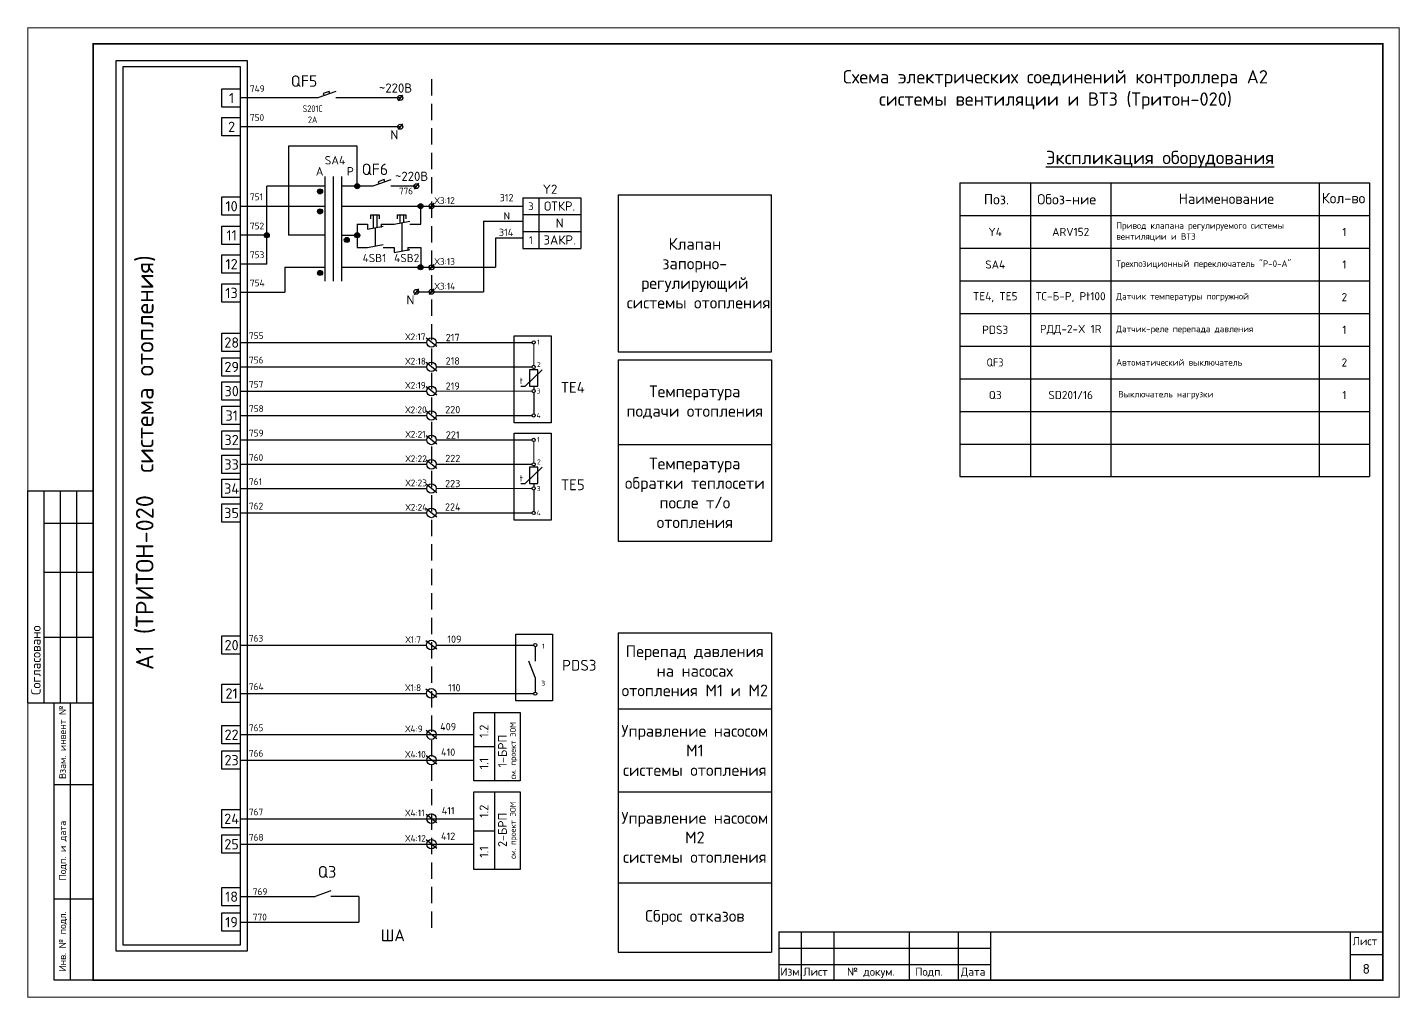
# Model space of a CAD drawing. Header units: millimetres. Extents: x 1606 to 7674, y 609 to 4159.
# Drawn here: x 4542.9 to 4963.2, y 2937.3 to 3234.6 of the extents above; entities that cross this region are included whole.
import ezdxf

# ---------------------------------------------------------------- set-up
doc = ezdxf.new("R2010")
doc.units = ezdxf.units.MM
doc.linetypes.add('DASHED', pattern=[0.75, 0.5, -0.25])
doc.linetypes.add('K5LT_BASIC', pattern=[0])
doc.layers.add('24VDC', color=7, linetype='Continuous')
doc.layers.add('Штамп', color=7, linetype='Continuous')
doc.layers.add('Рамка', color=7, linetype='Continuous', lineweight=50)
doc.styles.add('ROMANT', font='romant__.ttf')

msp = doc.modelspace()

# ---------------------------------------------------------------- hatches: boundary and pattern name
at = {"layer": '24VDC', "linetype": 'Continuous'}
h = msp.add_hatch(color=7, dxfattribs=at)
h.paths.add_polyline_path([(4643.19375, 3185.96042), (4644.74202, 3185.96042, 1)])
h.paths.add_polyline_path([(4644.74202, 3185.96042), (4643.19375, 3185.96042, 1)])
h = msp.add_hatch(color=7, dxfattribs=at)
h.paths.add_polyline_path([(4643.19375, 3185.96042), (4644.74202, 3185.96042, 1)])
h.paths.add_polyline_path([(4644.74202, 3185.96042), (4643.19375, 3185.96042, 1)])
h = msp.add_hatch(color=7, dxfattribs=at)
h.paths.add_polyline_path([(4631.79074, 3184.34753), (4633.339, 3184.34753, -1)])
h.paths.add_polyline_path([(4633.339, 3184.34753), (4631.79074, 3184.34753, -1)])
h = msp.add_hatch(color=7, dxfattribs=at)
h.paths.add_polyline_path([(4631.79074, 3178.23045), (4633.339, 3178.23045, -1)])
h.paths.add_polyline_path([(4633.339, 3178.23045), (4631.79074, 3178.23045, -1)])
h = msp.add_hatch(color=7, dxfattribs=at)
h.paths.add_polyline_path([(4662.61813, 3179.8461), (4664.16639, 3179.8461, 1)])
h.paths.add_polyline_path([(4664.16639, 3179.8461), (4662.61813, 3179.8461, 1)])
h = msp.add_hatch(color=7, dxfattribs=at)
h.paths.add_polyline_path([(4615.47878, 3170.92424), (4617.02705, 3170.92424, 1)])
h.paths.add_polyline_path([(4617.02705, 3170.92424), (4615.47878, 3170.92424, 1)])
h = msp.add_hatch(color=7, dxfattribs=at)
h.paths.add_polyline_path([(4639.99588, 3169.48468), (4641.54415, 3169.48468, -1)])
h.paths.add_polyline_path([(4641.54415, 3169.48468), (4639.99588, 3169.48468, -1)])
h = msp.add_hatch(color=7, dxfattribs=at)
h.paths.add_polyline_path([(4643.2005, 3170.92367), (4644.74876, 3170.92367, 1)])
h.paths.add_polyline_path([(4644.74876, 3170.92367), (4643.2005, 3170.92367, 1)])
h = msp.add_hatch(color=7, dxfattribs=at)
h.paths.add_polyline_path([(4662.61778, 3161.0964), (4664.16605, 3161.0964, 1)])
h.paths.add_polyline_path([(4664.16605, 3161.0964), (4662.61778, 3161.0964, 1)])
h = msp.add_hatch(color=7, dxfattribs=at)
h.paths.add_polyline_path([(4631.79074, 3159.3556), (4633.339, 3159.3556, -1)])
h.paths.add_polyline_path([(4633.339, 3159.3556), (4631.79074, 3159.3556, -1)])

# ---------------------------------------------------------------- linework, layer by layer
at = {"color": 1}
for p, q in [((4608.1544, 3138.06988), (4665.24308, 3138.06988)), ((4668.36335, 3136.77834), (4665.04922, 3139.36141)), ((4668.16949, 3138.06988), (4697.51743, 3138.06988)), ((4668.36335, 3129.29277), (4665.04922, 3131.87584)), ((4608.1544, 3130.58431), (4665.24308, 3130.58431)), ((4668.16949, 3130.58431), (4697.51743, 3130.58431)), ((4608.1544, 3123.18004), (4665.24308, 3123.18004)), ((4668.36335, 3121.8885), (4665.04922, 3124.47158)), ((4608.1544, 3115.69447), (4665.24308, 3115.69447)), ((4668.36335, 3114.40293), (4665.04922, 3116.98601)), ((4668.16949, 3115.69447), (4697.51743, 3115.69447)), ((4608.1544, 3108.2089), (4665.24308, 3108.2089)), ((4668.36335, 3106.91736), (4665.04922, 3109.50044)), ((4668.16949, 3108.2089), (4697.51743, 3108.2089)), ((4668.36335, 3099.43179), (4665.04922, 3102.01487)), ((4608.1544, 3100.72333), (4665.24308, 3100.72333)), ((4668.16949, 3100.72333), (4697.51743, 3100.72333)), ((4668.36335, 3092.02753), (4665.04922, 3094.6106)), ((4608.1544, 3093.31906), (4665.24308, 3093.31906)), ((4608.1544, 3085.83349), (4665.24308, 3085.83349)), ((4668.36335, 3084.54196), (4665.04922, 3087.12503)), ((4668.16949, 3085.83349), (4697.51743, 3085.83349)), ((4608.11808, 3045.33679), (4665.20677, 3045.33679)), ((4668.32703, 3044.04525), (4665.01291, 3046.62833)), ((4668.13318, 3045.33679), (4698.01743, 3045.33679)), ((4608.11808, 3030.52338), (4665.20677, 3030.52338)), ((4668.32703, 3029.23185), (4665.01291, 3031.81492)), ((4668.16949, 3030.44573), (4698.05374, 3030.44573)), ((4686.15218, 3003.71144), (4686.15218, 3024.69303)), ((4608.11808, 3017.89164), (4679.69056, 3017.89164)), ((4668.36335, 3016.6001), (4665.04922, 3019.18318)), ((4679.69056, 3014.20223), (4686.15218, 3014.20223)), ((4608.11808, 3010.08625), (4679.69056, 3010.08625)), ((4668.36335, 3008.79471), (4665.04922, 3011.37779)), ((4686.15218, 2976.57226), (4686.15218, 3000.30673)), ((4668.36335, 2990.83736), (4665.04922, 2993.42044)), ((4608.11808, 2992.1289), (4679.69056, 2992.1289)), ((4679.69056, 2988.43949), (4686.15218, 2988.43949)), ((4608.11808, 2984.32351), (4679.69056, 2984.32351)), ((4668.36335, 2983.03197), (4665.04922, 2985.61505)), ((4608.11808, 2968.2514), (4631.12268, 2968.2514)), ((4635.92714, 2970.00503), (4631.12268, 2968.2514)), ((4644.4994, 2968.2514), (4635.92714, 2968.2514)), ((4644.4994, 2968.2514), (4644.4994, 2960.43962)), ((4608.11808, 2960.43962), (4644.4994, 2960.43962))]:
    msp.add_line(p, q, dxfattribs=at)
at = {"color": 1, "lineweight": 0}
for p, q in [((4698.01743, 3131.08431), (4698.01743, 3137.56988)), ((4668.16949, 3123.18004), (4697.51743, 3123.18004)), ((4698.01743, 3101.22333), (4698.01743, 3107.7089)), ((4668.16949, 3093.31906), (4697.51743, 3093.31906))]:
    msp.add_line(p, q, dxfattribs=at)
at = {"color": 7, "linetype": 'K5LT_BASIC', "lineweight": 25}
for p, q in [((4773.09611, 2957.45855), (4958.09611, 2957.45855)), ((4948.09611, 2957.45855), (4948.09611, 2942.45855)), ((4773.09611, 2952.45855), (4838.09611, 2952.45855)), ((4773.09611, 2947.45855), (4780.09611, 2947.45855)), ((4780.09611, 2947.45855), (4790.09611, 2947.45855)), ((4790.09611, 2947.45855), (4813.09611, 2947.45855)), ((4813.09611, 2947.45855), (4828.09611, 2947.45855)), ((4828.09611, 2947.45855), (4838.09611, 2947.45855)), ((4948.09611, 2950.45855), (4958.09611, 2950.45855))]:
    msp.add_line(p, q, dxfattribs=at)
at = {"color": 1}
for points in [[(4570.10798, 2951.57945), (4570.10798, 3224.44568), (4610.29676, 3224.44568), (4610.29676, 2951.57945)], [(4572.22358, 2953.36978), (4572.22358, 3222.5919), (4608.11808, 3222.5919), (4608.11808, 2953.36978)], [(4602.50547, 3210.19401), (4602.50547, 3215.80663), (4608.11808, 3215.80663), (4608.11808, 3210.19401)], [(4602.50547, 3201.36584), (4602.50547, 3206.97846), (4608.11808, 3206.97846), (4608.11808, 3201.36584)], [(4602.50547, 3177.04045), (4602.50547, 3182.65307), (4608.11808, 3182.65307), (4608.11808, 3177.04045)], [(4602.50547, 3168.11793), (4602.50547, 3173.73055), (4608.11808, 3173.73055), (4608.11808, 3168.11793)], [(4602.50547, 3159.28976), (4602.50547, 3164.90237), (4608.11808, 3164.90237), (4608.11808, 3159.28976)], [(4602.50547, 3150.46165), (4602.50547, 3156.07427), (4608.11808, 3156.07427), (4608.11808, 3150.46165)], [(4602.54178, 3135.26357), (4602.54178, 3140.87618), (4608.1544, 3140.87618), (4608.1544, 3135.26357)], [(4602.54178, 3127.778), (4602.54178, 3133.39062), (4608.1544, 3133.39062), (4608.1544, 3127.778)], [(4602.54178, 3120.37373), (4602.54178, 3125.98635), (4608.1544, 3125.98635), (4608.1544, 3120.37373)], [(4602.54178, 3112.88816), (4602.54178, 3118.50078), (4608.1544, 3118.50078), (4608.1544, 3112.88816)], [(4602.50547, 3105.40259), (4602.50547, 3111.01521), (4608.11808, 3111.01521), (4608.11808, 3105.40259)], [(4602.50547, 3097.91702), (4602.50547, 3103.52964), (4608.11808, 3103.52964), (4608.11808, 3097.91702)], [(4602.50547, 3090.51275), (4602.50547, 3096.12537), (4608.11808, 3096.12537), (4608.11808, 3090.51275)], [(4602.50547, 3083.02719), (4602.50547, 3088.6398), (4608.11808, 3088.6398), (4608.11808, 3083.02719)], [(4602.50547, 3042.53048), (4602.50547, 3048.1431), (4608.11808, 3048.1431), (4608.11808, 3042.53048)], [(4602.50547, 3027.71707), (4602.50547, 3033.32969), (4608.11808, 3033.32969), (4608.11808, 3027.71707)], [(4679.69056, 3003.71144), (4679.69056, 3024.69303), (4693.92267, 3024.69303), (4693.92267, 3003.71144)], [(4602.50547, 3015.08533), (4602.50547, 3020.69795), (4608.11808, 3020.69795), (4608.11808, 3015.08533)], [(4602.50547, 3007.27994), (4602.50547, 3012.89256), (4608.11808, 3012.89256), (4608.11808, 3007.27994)], [(4679.69056, 2976.57226), (4679.69056, 3000.30673), (4693.92267, 3000.30673), (4693.92267, 2976.57226)], [(4602.50547, 2989.32259), (4602.50547, 2994.93521), (4608.11808, 2994.93521), (4608.11808, 2989.32259)], [(4602.50547, 2981.5172), (4602.50547, 2987.12982), (4608.11808, 2987.12982), (4608.11808, 2981.5172)], [(4602.50547, 2965.44509), (4602.50547, 2971.05771), (4608.11808, 2971.05771), (4608.11808, 2965.44509)], [(4602.50547, 2957.63331), (4602.50547, 2963.24593), (4608.11808, 2963.24593), (4608.11808, 2957.63331)]]:
    msp.add_lwpolyline(points, close=True, dxfattribs=at)
for centre in [(4666.70628, 3138.06988), (4666.70628, 3130.58431), (4666.70628, 3123.18004), (4666.70628, 3115.69447), (4666.70628, 3108.2089), (4666.70628, 3100.72333), (4666.70628, 3093.31906), (4666.70628, 3085.83349), (4666.66997, 3045.33679), (4666.66997, 3030.52338), (4666.70628, 3017.89164), (4666.70628, 3010.08625), (4666.70628, 2992.1289), (4666.70628, 2984.32351)]:
    msp.add_circle(centre, 1.4632, dxfattribs=at)
at = {"layer": '24VDC', "color": 7, "linetype": 'DASHED', "ltscale": 10}
msp.add_line((4666.70628, 3218.72071), (4666.70628, 2956.33173), dxfattribs=at)
at = {"layer": '24VDC', "linetype": 'Continuous'}
for p, q in [((4631.91155, 3213.00032), (4608.11808, 3213.00032)), ((4657.15161, 3213.00032), (4637.41218, 3213.00032)), ((4657.15161, 3204.17215), (4608.11808, 3204.17215)), ((4643.96789, 3198.25737), (4622.90617, 3198.25737)), ((4622.90617, 3198.25737), (4622.90617, 3170.92424)), ((4643.96789, 3185.96042), (4643.96789, 3198.25737)), ((4616.25288, 3162.09607), (4616.2799, 3185.96992)), ((4633.99542, 3185.96384), (4616.27436, 3185.96993)), ((4648.75535, 3185.95877), (4639.18042, 3185.96206)), ((4662.079, 3185.95877), (4654.25599, 3185.95877)), ((4828.53855, 3186.94766), (4954.07706, 3186.94766)), ((4828.53855, 3186.94766), (4828.53855, 3096.94766)), ((4850.23243, 3186.94766), (4850.23243, 3096.94766)), ((4938.5935, 3186.94766), (4938.5935, 3096.94766)), ((4954.07706, 3186.94766), (4954.07706, 3096.94766)), ((4682.60728, 3175.203), (4694.65816, 3175.20331)), ((4828.53855, 3176.94766), (4954.07706, 3176.94766)), ((4828.53855, 3176.94766), (4954.07706, 3176.94766)), ((4828.53855, 3176.94766), (4954.07706, 3176.94766)), ((4616.26287, 3170.92424), (4608.11808, 3170.92424)), ((4633.99542, 3170.92424), (4622.90617, 3170.92424)), ((4694.65816, 3170.07643), (4686.35728, 3170.07643)), ((4828.53855, 3166.94766), (4954.07706, 3166.94766)), ((4616.25288, 3162.09607), (4608.11808, 3162.09607)), ((4828.53855, 3156.94766), (4954.07706, 3156.94766)), ((4828.53855, 3146.94766), (4954.07706, 3146.94766)), ((4828.53855, 3136.94766), (4954.07706, 3136.94766)), ((4828.53855, 3126.94766), (4954.07706, 3126.94766)), ((4828.53855, 3116.94766), (4954.07706, 3116.94766)), ((4828.53855, 3106.94766), (4954.07706, 3106.94766)), ((4828.53855, 3096.94766), (4954.07706, 3096.94766))]:
    msp.add_line(p, q, dxfattribs=at)
at = {"layer": '24VDC', "color": 7}
for p, q in [((4637.41218, 3214.94193), (4631.91155, 3213.00032)), ((4635.33405, 3214.99989), (4633.54433, 3214.36816)), ((4633.54433, 3214.36816), (4633.79276, 3213.66435)), ((4635.58248, 3214.29609), (4635.33405, 3214.99989)), ((4654.25599, 3187.90038), (4648.75535, 3185.95877)), ((4652.17786, 3187.95834), (4650.38813, 3187.32661)), ((4650.38813, 3187.32661), (4650.63656, 3186.6228)), ((4652.42629, 3187.25454), (4652.17786, 3187.95834))]:
    msp.add_line(p, q, dxfattribs=at)
at = {"layer": '24VDC', "color": 7, "linetype": 'Continuous'}
for p, q in [((4657.82522, 3213.88975), (4656.478, 3212.12245)), ((4657.82636, 3205.06158), (4656.47914, 3203.29428)), ((4633.99542, 3188.9301), (4633.99542, 3156.85816)), ((4636.58792, 3188.9301), (4636.58792, 3156.85816)), ((4639.18042, 3188.9301), (4639.18042, 3156.85816)), ((4662.75261, 3186.8482), (4661.40539, 3185.0809)), ((4694.65816, 3182.43906), (4694.65816, 3166.88406)), ((4694.65816, 3182.43906), (4712.41142, 3182.43906)), ((4699.57889, 3182.43906), (4699.57889, 3166.88406)), ((4712.41142, 3182.43906), (4712.41142, 3166.88406)), ((4723.88874, 3183.29553), (4723.88874, 3135.24588)), ((4723.88874, 3183.29553), (4770.85777, 3183.29553)), ((4770.85777, 3135.24588), (4770.85777, 3183.29553)), ((4608.11808, 3179.84676), (4633.99538, 3179.84676)), ((4639.18042, 3179.84676), (4694.65816, 3179.84525)), ((4663.39837, 3174.29824), (4663.39852, 3179.8461)), ((4667.38316, 3180.73592), (4666.03594, 3178.96862)), ((4643.98114, 3174.29824), (4643.98114, 3167.16357)), ((4643.98114, 3174.29824), (4647.0685, 3174.29824)), ((4647.0685, 3174.29824), (4647.0685, 3172.73753)), ((4647.0685, 3172.73753), (4651.94499, 3173.69162)), ((4648.1367, 3175.99672), (4648.1367, 3177.19145)), ((4648.1367, 3177.19145), (4650.65754, 3177.19145)), ((4648.81241, 3177.19145), (4648.81241, 3173.07873)), ((4649.98183, 3177.19145), (4649.98183, 3173.30752)), ((4650.65754, 3177.19145), (4650.65754, 3175.99672)), ((4651.33174, 3174.29824), (4651.33174, 3173.26873)), ((4651.33174, 3174.29824), (4655.23343, 3174.29824)), ((4655.23343, 3174.29824), (4660.10993, 3175.25233)), ((4656.30163, 3175.99672), (4656.30163, 3177.19145)), ((4656.30163, 3177.19145), (4658.82247, 3177.19145)), ((4656.97734, 3177.19145), (4656.97734, 3174.63943)), ((4657.67168, 3174.77528), (4657.67168, 3166.07991)), ((4658.14676, 3177.19145), (4658.14676, 3174.86823)), ((4658.82247, 3177.19145), (4658.82247, 3175.99672)), ((4660.10993, 3174.29824), (4663.39837, 3174.29824)), ((4694.65816, 3177.25406), (4712.41142, 3177.25406)), ((4639.18042, 3170.92424), (4643.98089, 3170.92367)), ((4649.50675, 3173.21457), (4649.50675, 3167.64062)), ((4694.65816, 3172.06906), (4712.41142, 3172.06906)), ((4643.98114, 3167.16357), (4647.0685, 3167.16357)), ((4647.0685, 3167.16357), (4651.94499, 3168.11767)), ((4651.94499, 3167.16357), (4655.23343, 3167.16357)), ((4655.23343, 3167.16357), (4655.23343, 3165.60287)), ((4655.23343, 3165.60287), (4660.10993, 3166.55696)), ((4659.49668, 3167.16357), (4659.49668, 3166.13407)), ((4659.49668, 3167.16357), (4663.39818, 3167.16357)), ((4663.39818, 3167.16357), (4663.39818, 3161.0964)), ((4694.65816, 3166.88406), (4712.41142, 3166.88406)), ((4621.82149, 3161.09676), (4621.82149, 3153.44759)), ((4621.82149, 3161.09676), (4633.99542, 3161.09676)), ((4621.82149, 3161.09676), (4621.82149, 3153.44759)), ((4639.18042, 3161.09676), (4686.35728, 3161.09606)), ((4667.3843, 3161.98592), (4666.03708, 3160.21862)), ((4608.11808, 3153.44759), (4621.82149, 3153.44759)), ((4662.75374, 3154.48014), (4661.40653, 3152.71285)), ((4662.08013, 3153.5965), (4682.60728, 3153.5965)), ((4667.38268, 3154.48592), (4666.03547, 3152.71862)), ((4723.88874, 3135.24588), (4770.85777, 3135.24588)), ((4723.88874, 3132.75847), (4770.85777, 3132.75847)), ((4723.88874, 3132.75847), (4723.88874, 3077.14746)), ((4770.85777, 3132.75847), (4770.85777, 3077.14746)), ((4723.88874, 3106.82559), (4770.85777, 3106.82559)), ((4723.88874, 3077.14746), (4770.85777, 3077.14746)), ((4723.88874, 3049.12891), (4770.85777, 3049.12891)), ((4723.88874, 3049.12891), (4723.88874, 2951.25903)), ((4770.85777, 3049.12891), (4770.85777, 2951.25903)), ((4723.88874, 3025.7469), (4770.85777, 3025.7469)), ((4723.88874, 3000.31898), (4770.85777, 3000.31898)), ((4723.88874, 2972.43193), (4770.85777, 2972.43193)), ((4723.88874, 2951.25903), (4770.85777, 2951.25903))]:
    msp.add_line(p, q, dxfattribs=at)
at = {"layer": '24VDC'}
for p, q in [((4682.60728, 3175.203), (4682.60728, 3153.58146)), ((4686.35728, 3170.07623), (4686.35728, 3161.09606)), ((4543.09611, 3027.60855), (4543.09611, 3092.60855)), ((4543.09611, 3092.60855), (4563.09611, 3092.60855)), ((4548.09611, 3027.60855), (4548.09611, 3092.60855)), ((4553.09611, 3027.60855), (4553.09611, 3092.60855)), ((4558.09611, 3027.60855), (4558.09611, 3092.60855)), ((4563.09611, 3082.60855), (4548.09611, 3082.60855)), ((4563.09611, 3067.60855), (4548.09611, 3067.60855)), ((4563.09611, 3047.60855), (4548.09611, 3047.60855)), ((4543.09611, 3027.60855), (4563.09611, 3027.60855)), ((4551.09611, 3027.60855), (4563.09611, 3027.60855)), ((4551.09611, 2942.60855), (4551.09611, 3027.60855)), ((4556.09611, 2942.60855), (4556.09611, 3027.60855)), ((4551.09611, 3002.60855), (4563.09611, 3002.60855)), ((4563.09169, 2942.60855), (4563.09169, 2997.60855)), ((4551.09611, 2967.60855), (4563.09611, 2967.60855)), ((4563.09611, 2942.60855), (4551.09611, 2942.60855))]:
    msp.add_line(p, q, dxfattribs=at)
at = {"layer": '24VDC', "color": 1, "linetype": 'Continuous'}
for p, q in [((4700.61743, 3129.72023), (4695.41743, 3124.72023)), ((4698.01743, 3130.08431), (4698.01743, 3129.72023)), ((4694.11743, 3124.72023), (4695.41743, 3124.72023)), ((4698.01743, 3124.72023), (4698.01743, 3123.68004)), ((4698.01743, 3122.68004), (4698.01743, 3116.19447)), ((4700.61743, 3099.85925), (4695.41743, 3094.85925)), ((4698.01743, 3100.22333), (4698.01743, 3099.85925)), ((4694.11743, 3094.85925), (4695.41743, 3094.85925)), ((4698.01743, 3094.85925), (4698.01743, 3093.81906)), ((4698.01743, 3092.81906), (4698.01743, 3086.33349)), ((4698.51743, 3044.83679), (4698.51743, 3040.40132)), ((4698.51743, 3035.40132), (4696.49248, 3040.40132)), ((4698.51743, 3035.40132), (4698.51743, 3030.94695))]:
    msp.add_line(p, q, dxfattribs=at)
at = {"layer": '24VDC', "linetype": 'Continuous'}
for points, const_width in [([(4543.09611, 2937.45855), (4963.09611, 2937.45855), (4963.09611, 3234.45855), (4543.09611, 3234.45855), (4543.09611, 2937.45855)], 0.3), ([(4563.09611, 2942.60855), (4563.09611, 3229.60855), (4958.09611, 3229.60855), (4958.09611, 2942.60855), (4563.09611, 2942.60855)], 0.5)]:
    msp.add_lwpolyline(points, dxfattribs=dict(at, const_width=const_width))
msp.add_lwpolyline([(4874.77549, 3186.94766), (4874.77549, 3096.94766)], dxfattribs=at)
at = {"layer": '24VDC', "color": 1, "linetype": 'Continuous'}
for points in [[(4692.07945, 3137.56988), (4692.07945, 3140.12381), (4703.3272, 3140.12381), (4703.3272, 3113.44852), (4692.07945, 3113.44852), (4692.07945, 3122.68004)], [(4692.07945, 3122.68004), (4692.07945, 3137.56988)], [(4692.07945, 3107.7089), (4692.07945, 3110.26284), (4703.3272, 3110.26284), (4703.3272, 3083.58754), (4692.07945, 3083.58754), (4692.07945, 3092.81906)], [(4692.07945, 3092.81906), (4692.07945, 3107.7089)]]:
    msp.add_lwpolyline(points, dxfattribs=at)
for points in [[(4696.71743, 3124.72023), (4699.31743, 3124.72023), (4699.31743, 3129.72023), (4696.71743, 3129.72023)], [(4696.71743, 3094.85925), (4699.31743, 3094.85925), (4699.31743, 3099.85925), (4696.71743, 3099.85925)], [(4692.57945, 3048.63746), (4703.8272, 3048.63746), (4703.8272, 3028.201), (4692.57945, 3028.201)]]:
    msp.add_lwpolyline(points, close=True, dxfattribs=at)
at = {"layer": '24VDC', "color": 7, "linetype": 'Continuous'}
for centre, radius in [((4657.14721, 3213.00032), 0.75718), ((4657.14834, 3204.17215), 0.75718), ((4643.96789, 3185.96042), 0.77413), ((4643.96789, 3185.96042), 0.77413), ((4643.96789, 3185.96042), 0.5185), ((4643.96789, 3185.96042), 0.5185), ((4662.0746, 3185.95877), 0.75718), ((4632.56487, 3184.34753), 0.77413), ((4632.56487, 3178.23045), 0.77413), ((4663.39226, 3179.8461), 0.77413), ((4663.39226, 3179.8461), 0.5185), ((4666.70515, 3179.8465), 0.75718), ((4616.25291, 3170.92424), 0.77413), ((4616.25291, 3170.92424), 0.5185), ((4640.77001, 3169.48468), 0.77413), ((4643.97463, 3170.92367), 0.77413), ((4643.97463, 3170.92367), 0.5185), ((4663.39192, 3161.0964), 0.77413), ((4663.39192, 3161.0964), 0.5185), ((4666.70628, 3161.0965), 0.75718), ((4632.56487, 3159.3556), 0.77413), ((4662.07573, 3153.59072), 0.75718), ((4666.70467, 3153.5965), 0.75718)]:
    msp.add_circle(centre, radius, dxfattribs=at)
at = {"layer": '24VDC', "color": 1, "linetype": 'Continuous'}
for centre in [(4698.01743, 3138.06988), (4698.01743, 3130.58431), (4698.01743, 3123.18004), (4698.01743, 3115.69447), (4698.01743, 3108.2089), (4698.01743, 3100.72333), (4698.01743, 3093.31906), (4698.01743, 3085.83349), (4698.51743, 3045.33679), (4698.51743, 3030.44695)]:
    msp.add_circle(centre, 0.5, dxfattribs=at)
at = {"layer": 'Штамп', "color": 7, "linetype": 'K5LT_BASIC'}
for p, q in [((4773.09611, 2957.45855), (4773.09611, 2942.45855)), ((4780.09611, 2942.45855), (4780.09611, 2957.45855)), ((4790.09611, 2942.45855), (4790.09611, 2957.45855)), ((4813.09611, 2942.45855), (4813.09611, 2957.45855)), ((4828.09611, 2942.45855), (4828.09611, 2957.45855)), ((4838.09611, 2942.45855), (4838.09611, 2957.45855))]:
    msp.add_line(p, q, dxfattribs=at)

# ---------------------------------------------------------------- texts
at = {"color": 1, "lineweight": 0, "char_height": 3.6, "width": 46.9690357, "attachment_point": 5}
for s, insert in [('\\pxqc;{\\fISOCPEUR|b0|i0|c204|p34;\\C7;Клапан \\Pзапорно-\\Pрегулирующий\\P системы отопления}', (4747.37326, 3159.27071)), ('{\\fISOCPEUR|b0|i0|c204|p34;Температура\\Pподачи отопления}', (4747.37326, 3119.79203)), ('{\\fISOCPEUR|b0|i0|c204|p34;Температура\\Pобратки теплосети после т/о отопления}', (4747.37326, 3091.98652)), ('{\\fISOCPEUR|b0|i0|c204|p34;Перепад давления на насосах отопления М1 и М2}', (4747.37326, 3037.43791)), ('{\\fISOCPEUR|b0|i0|c204|p34;Управление насосом М1 \\Pсистемы отопления}', (4747.37326, 3013.03294)), ('{\\fISOCPEUR|b0|i0|c204|p34;Управление насосом М2 \\Pсистемы отопления}', (4747.37326, 2986.37546)), ('{\\fISOCPEUR|b0|i0|c204|p34;Сброс отказов}', (4747.37326, 2961.84548)), ('{\\fISOCPEUR|b0|i0|c204|p34;ША}', (4654.86739, 2956.38265))]:
    msp.add_mtext(s, dxfattribs=dict(at, insert=insert))
at = {"color": 1, "width": 144.2515605, "attachment_point": 1, "rotation": 90}
for s, insert, char_height in [('{\\fISOCPEUR|b0|i0|c204|p34;А1 (ТРИТОН-020  система отопления)}', (4576.16153, 3037.67), 5.4), ('{\\fISOCPEUR|b0|i0|c0|p34;1.2}', (4681.43731, 3016.95698), 2.7), ('{\\fISOCPEUR|b0|i0|c0|p34;1-\\fISOCPEUR|b0|i0|c204|p34;БРП}', (4687.09167, 3007.84993), 2.7), ('{\\fISOCPEUR|b0|i0|c0|p34;1.1}', (4681.43731, 3007.27846), 2.7), ('{\\fISOCPEUR|b0|i0|c0|p34;1.2}', (4681.43731, 2992.40866), 2.7), ('{\\fISOCPEUR|b0|i0|c0|p34;2-\\fISOCPEUR|b0|i0|c204|p34;БРП}', (4687.09167, 2983.46363), 2.7), ('{\\fISOCPEUR|b0|i0|c0|p34;1.1}', (4681.43731, 2980.19092), 2.7)]:
    msp.add_mtext(s, dxfattribs=dict(at, insert=insert, char_height=char_height))
at = {"color": 1, "insert": (4631.8798, 2977.62592), "char_height": 3.6, "width": 144.2515605, "attachment_point": 1}
msp.add_mtext('{\\fISOCPEUR|b0|i0|c0|p34;Q\\fISOCPEUR|b0|i0|c204|p34;3}', dxfattribs=at)
at = {"color": 7, "linetype": 'K5LT_BASIC', "lineweight": 25}
for s, insert, char_height, width, attachment_point in [('{\\fISOCPEUR|b0|i0|c204|p34;Лист}', (4948.85195, 2955.85997), 2.5, 12.9146, 1), ('{\\fISOCPEUR|b0|i0|c204|p34;Изм.}', (4773.56948, 2946.47869), 2.5, 9.4325, 1), ('{\\fISOCPEUR|b0|i0|c204|p34;Лист}', (4780.56948, 2946.47869), 2.5, 9.4325, 1), ('{\\fISOCPEUR|b0|i0|c204|p34;№ докум.}', (4794.00773, 2946.47869), 2.5, 16.1195665, 1), ('{\\fISOCPEUR|b0|i0|c204|p34;Подп.}', (4814.89125, 2946.47869), 2.5, 9.4325, 1), ('{\\fISOCPEUR|b0|i0|c204|p34;Дата}', (4828.86196, 2946.47869), 2.5, 9.4325, 1), ('{\\fISOCPEUR|b0|i0|c204|p34;8}', (4953.03867, 2946.10859), 3, 12.9146, 5)]:
    msp.add_mtext(s, dxfattribs=dict(at, insert=insert, char_height=char_height, width=width, attachment_point=attachment_point))
at = {"layer": '24VDC', "color": 3}
for s, insert, char_height, attachment_point in [('{\\fISOCPEUR|b0|i0|c204|p34;QF5}', (4627.6664, 3219.91239), 3.5, 2), ('{\\fISOCPEUR|b0|i0|c204|p34;QF6}', (4649.37689, 3192.87083), 3.5, 2), ('{\\fISOCPEUR|b0|i0|c204|p34;776}', (4656.7789, 3185.47993), 2, 1)]:
    msp.add_mtext(s, dxfattribs=dict(at, insert=insert, char_height=char_height, attachment_point=attachment_point))
at = {"layer": '24VDC', "attachment_point": 5}
for s, insert, char_height, width in [('{\\fISOCPEUR|b0|i0|c204|p34;Схема электрических соединений контроллера А2 системы вентиляции и ВТЗ (Тритон-020)}', (4857.84375, 3215.51509), 4.09277344, 143.9001694), ('{\\fISOCPEUR|b0|i0|c204|p34;\\C7;~220В}', (4655.69018, 3216.03255), 2.8294923, 20.74), ('{\\fISOCPEUR|b0|i0|c204|p34;\\C7;N}', (4655.34092, 3201.71542), 2.8294923, 20.74), ('{\\fISOCPEUR|b0|i0|c204|p34;\\L\\C7;Экспликация оборудования }', (4889.89005, 3194.17941), 4.0927734, 143.9001694), ('{\\fISOCPEUR|b0|i0|c204|p34;\\C7;~220В}', (4660.61757, 3188.991), 2.8294923, 20.74), ('{\\fISOCPEUR|b0|i1|c204|p34;\\C7; \\fISOCPEUR|b0|i0|c204|p34;Y2}', (4702.10824, 3185.03156), 2.8294923, 20.74), ('{\\fISOCPEUR|b0|i0|c204|p34;\\C7;312}', (4689.72757, 3182.43906), 2.25, 15.555), ('{\\fISOCPEUR|b0|i0|c204|p34;\\C7;N}', (4689.78316, 3176.8352), 2.25, 15.555), ('{\\fISOCPEUR|b0|i0|c204|p34;\\C7;3}', (4697.15478, 3179.80211), 2.3578994, 10.37), ('{\\fISOCPEUR|b0|i0|c204|p34;\\C7;ОТКР.}', (4705.95763, 3179.84656), 2.8294923, 20.74), ('{\\fISOCPEUR|b0|i0|c204|p34;\\C7;N}', (4705.95763, 3174.66156), 2.8294923, 20.74), ('{\\fISOCPEUR|b0|i0|c204|p34;\\C7;314}', (4689.55296, 3171.79402), 2.25, 15.555), ('{\\fISOCPEUR|b0|i0|c204|p34;\\C7;1}', (4697.15478, 3169.43211), 2.3578994, 10.37), ('{\\fISOCPEUR|b0|i0|c204|p34;\\C7;ЗАКР.}', (4705.95763, 3169.47656), 2.8294923, 20.74), ('{\\fISOCPEUR|b0|i0|c204|p34;\\C7;N}', (4660.2683, 3151.13399), 2.8294923, 20.74), ('{\\fISOCPEUR|b0|i0|c204|p34;\\C7;217}', (4673.20939, 3139.58756), 2.25, 15.555), ('{\\fISOCPEUR|b0|i0|c204|p34;\\C7;218}', (4673.22695, 3132.38628), 2.25, 15.555), ('{\\fISOCPEUR|b0|i0|c204|p34;\\C7;219}', (4673.20939, 3124.69772), 2.25, 15.555), ('{\\fISOCPEUR|b0|i0|c204|p34;\\C7;220}', (4673.22695, 3117.49644), 2.25, 15.555), ('{\\fISOCPEUR|b0|i0|c204|p34;\\C7;221}', (4673.20939, 3109.72658), 2.25, 15.555), ('{\\fISOCPEUR|b0|i0|c204|p34;\\C7;222}', (4673.22695, 3102.5253), 2.25, 15.555), ('{\\fISOCPEUR|b0|i0|c204|p34;\\C7;223}', (4673.20939, 3094.83675), 2.25, 15.555), ('{\\fISOCPEUR|b0|i0|c204|p34;\\C7;224}', (4673.22695, 3087.63547), 2.25, 15.555), ('{\\fISOCPEUR|b0|i0|c204|p34;\\C7;109}', (4673.72695, 3047.13876), 2.25, 15.555), ('{\\fISOCPEUR|b0|i0|c204|p34;\\C7;110}', (4673.72695, 3032.2477), 2.25, 15.555), ('{\\fISOCPEUR|b0|i0|c204|p34;\\C7;409}', (4671.81731, 3020.32073), 2.25, 15.555), ('{\\fISOCPEUR|b0|i0|c204|p34;\\C7;410}', (4671.81731, 3012.51534), 2.25, 15.555), ('{\\fISOCPEUR|b0|i0|c204|p34;\\C7;411}', (4671.81731, 2994.55799), 2.25, 15.555), ('{\\fISOCPEUR|b0|i0|c204|p34;\\C7;412}', (4671.81731, 2986.7526), 2.25, 15.555)]:
    msp.add_mtext(s, dxfattribs=dict(at, insert=insert, char_height=char_height, width=width))
at = {"layer": '24VDC', "color": 7, "linetype": 'Continuous'}
for s, insert, char_height, width, attachment_point in [('{\\fISOCPEUR|b0|i0|c204|p34;749}', (4611.07046, 3216.87495), 2.074, 43.9338765, 1), ('{\\fISOCPEUR|b0|i0|c204|p34;750}', (4611.07046, 3208.04678), 2.074, 43.9338765, 1), ('{\\fISOCPEUR|b0|i0|c204|p34;SA4}', (4633.98353, 3195.20037), 2.5925, 43.9338765, 1), ('{\\fISOCPEUR|b0|i0|c204|p34;А}', (4631.28312, 3191.80194), 2.5925, 43.9338765, 1), ('{\\fISOCPEUR|b0|i0|c204|p34;Р}', (4640.77332, 3191.80194), 2.5925, 43.9338765, 1), ('{\\fISOCPEUR|b0|i0|c204|p34;751}', (4611.07046, 3183.72139), 2.074, 43.9338765, 1), ('{\\fISOCPEUR|b0|i0|c204|p34;752}', (4611.07046, 3174.79887), 2.074, 43.9338765, 1), ('{\\fISOCPEUR|b0|i0|c204|p34;753}', (4611.07046, 3165.97069), 2.074, 43.9338765, 1), ('{\\fISOCPEUR|b0|i0|c204|p34;4\\fISOCPEUR|b0|i0|c0|p34;SB\\fISOCPEUR|b0|i0|c204|p34;1}', (4649.23514, 3165.18816), 2.5, 46.5140046, 2), ('{\\fISOCPEUR|b0|i0|c204|p34;4\\fISOCPEUR|b0|i0|c0|p34;SB\\fISOCPEUR|b0|i0|c204|p34;2}', (4659.12179, 3165.18816), 2.5, 46.5140046, 2), ('{\\fISOCPEUR|b0|i0|c204|p34;754}', (4611.07046, 3157.32222), 2.074, 43.9338765, 1), ('{\\fISOCPEUR|b0|i0|c204|p34;Х3:14}', (4667.64506, 3156.34679), 2.074, 43.9338765, 1), ('{\\fISOCPEUR|b0|i0|c204|p34;755}', (4610.79103, 3141.18355), 2.074, 43.9338765, 1), ('{\\fISOCPEUR|b0|i0|c204|p34;Х2:17}', (4658.70106, 3140.84555), 2.074, 43.9338765, 1), ('{\\fISOCPEUR|b0|i0|c204|p34;756}', (4610.79103, 3133.69798), 2.074, 43.9338765, 1), ('{\\fISOCPEUR|b0|i0|c204|p34;Х2:18}', (4658.70106, 3133.35998), 2.074, 43.9338765, 1), ('{\\fISOCPEUR|b0|i0|c204|p34;757}', (4610.79103, 3126.29371), 2.074, 43.9338765, 1), ('{\\fISOCPEUR|b0|i0|c204|p34;Х2:19}', (4658.70106, 3125.95571), 2.074, 43.9338765, 1), ('{\\fISOCPEUR|b0|i0|c204|p34;758}', (4610.79103, 3118.80815), 2.074, 43.9338765, 1), ('{\\fISOCPEUR|b0|i0|c204|p34;Х2:20}', (4658.70106, 3118.47014), 2.074, 43.9338765, 1), ('{\\fISOCPEUR|b0|i0|c204|p34;759}', (4610.79103, 3111.32258), 2.074, 43.9338765, 1), ('{\\fISOCPEUR|b0|i0|c204|p34;Х2:21}', (4658.73737, 3110.95627), 2.074, 43.9338765, 1), ('{\\fISOCPEUR|b0|i0|c204|p34;760}', (4610.79103, 3103.83701), 2.074, 43.9338765, 1), ('{\\fISOCPEUR|b0|i0|c204|p34;Х2:22}', (4658.73737, 3103.4707), 2.074, 43.9338765, 1), ('{\\fISOCPEUR|b0|i0|c204|p34;761}', (4610.79103, 3096.43274), 2.074, 43.9338765, 1), ('{\\fISOCPEUR|b0|i0|c204|p34;Х2:23}', (4658.73737, 3096.06644), 2.074, 43.9338765, 1), ('{\\fISOCPEUR|b0|i0|c0|p34;7\\fISOCPEUR|b0|i0|c204|p34;62}', (4610.79103, 3088.94717), 2.074, 43.9338765, 1), ('{\\fISOCPEUR|b0|i0|c204|p34;Х2:24}', (4658.73737, 3088.58087), 2.074, 43.9338765, 1), ('{\\fISOCPEUR|b0|i0|c204|p34;763}', (4610.75472, 3048.45047), 2.074, 43.9338765, 1), ('{\\fISOCPEUR|b0|i0|c204|p34;Х1:7}', (4658.73737, 3048.05422), 2.074, 43.9338765, 1), ('{\\fISOCPEUR|b0|i0|c204|p34;764}', (4610.75472, 3033.63706), 2.074, 43.9338765, 1), ('{\\fISOCPEUR|b0|i0|c204|p34;Х1:8}', (4658.66474, 3033.30069), 2.074, 43.9338765, 1), ('{\\fISOCPEUR|b0|i0|c204|p34;765}', (4610.75472, 3021.00532), 2.074, 43.9338765, 1), ('{\\fISOCPEUR|b0|i0|c204|p34;Х4:9}', (4658.66474, 3020.69888), 2.074, 43.9338765, 1), ('{\\fISOCPEUR|b0|i0|c204|p34;766}', (4610.75472, 3013.19993), 2.074, 43.9338765, 1), ('{\\fISOCPEUR|b0|i0|c204|p34;Х4:10}', (4658.66474, 3012.89349), 2.074, 43.9338765, 1), ('{\\fISOCPEUR|b0|i0|c204|p34;767}', (4610.75472, 2995.24258), 2.074, 43.9338765, 1), ('{\\fISOCPEUR|b0|i0|c204|p34;Х4:11}', (4658.66474, 2994.93614), 2.074, 43.9338765, 1), ('{\\fISOCPEUR|b0|i0|c204|p34;768}', (4610.75472, 2987.43719), 2.074, 43.9338765, 1), ('{\\fISOCPEUR|b0|i0|c204|p34;Х4:12}', (4658.66474, 2987.13075), 2.074, 43.9338765, 1), ('{\\fISOCPEUR|b0|i0|c204|p34;769}', (4611.96623, 2970.81129), 2.074, 43.9338765, 1), ('{\\fISOCPEUR|b0|i0|c204|p34;770}', (4611.96623, 2962.9995), 2.074, 43.9338765, 1)]:
    msp.add_mtext(s, dxfattribs=dict(at, insert=insert, char_height=char_height, width=width, attachment_point=attachment_point))
at = {"layer": '24VDC', "color": 7, "char_height": 3.15, "width": 41.8626041, "attachment_point": 2}
for s, insert in [('{\\fISOCPEUR|b0|i0|c204|p34;1}', (4605.47901, 3214.54689)), ('{\\fISOCPEUR|b0|i0|c204|p34;2}', (4605.47901, 3205.71872)), ('{\\fISOCPEUR|b0|i0|c204|p34;10}', (4605.47901, 3181.39332)), ('{\\fISOCPEUR|b0|i0|c204|p34;11}', (4605.47901, 3172.4708)), ('{\\fISOCPEUR|b0|i0|c204|p34;12}', (4605.47901, 3163.64263)), ('{\\fISOCPEUR|b0|i0|c204|p34;13}', (4605.47901, 3154.81452)), ('{\\fISOCPEUR|b0|i0|c204|p34;29}', (4605.51532, 3132.13087)), ('{\\fISOCPEUR|b0|i0|c204|p34;31}', (4605.51532, 3117.24104)), ('{\\fISOCPEUR|b0|i0|c204|p34;33}', (4605.47901, 3102.2699)), ('{\\fISOCPEUR|b0|i0|c204|p34;35}', (4605.47901, 3087.38006)), ('{\\fISOCPEUR|b0|i0|c204|p34;20}', (4605.47901, 3046.88335)), ('{\\fISOCPEUR|b0|i0|c204|p34;21}', (4605.47901, 3032.06995)), ('{\\fISOCPEUR|b0|i0|c204|p34;22}', (4605.47901, 3019.43821)), ('{\\fISOCPEUR|b0|i0|c204|p34;23}', (4605.47901, 3011.63282)), ('{\\fISOCPEUR|b0|i0|c204|p34;24}', (4605.47901, 2993.67547)), ('{\\fISOCPEUR|b0|i0|c204|p34;25}', (4605.47901, 2985.87008)), ('{\\fISOCPEUR|b0|i0|c204|p34;18}', (4605.47901, 2969.79797)), ('{\\fISOCPEUR|b0|i0|c204|p34;19}', (4605.47262, 2961.98618))]:
    msp.add_mtext(s, dxfattribs=dict(at, insert=insert))
at = {"layer": '24VDC', "color": 1, "lineweight": 0, "insert": (4630.30622, 3210.72407), "char_height": 2.04, "width": 55.8168055, "attachment_point": 2}
msp.add_mtext('{\\fISOCPEUR|b0|i0|c204|p34;\\W0.8;S201C\\P2А}', dxfattribs=at)
at = {"layer": '24VDC', "color": 6, "linetype": 'Continuous', "char_height": 2.074, "width": 43.9338765, "attachment_point": 1}
for s, insert in [('{\\fISOCPEUR|b0|i0|c204|p34;Х3:12}', (4667.64554, 3182.59679)), ('{\\fISOCPEUR|b0|i0|c204|p34;Х3:13}', (4667.64667, 3163.90808))]:
    msp.add_mtext(s, dxfattribs=dict(at, insert=insert))
at = {"layer": '24VDC', "lineweight": 0, "char_height": 3.1832405, "attachment_point": 5}
for s, insert, width in [('{\\fISOCPEUR|b0|i0|c204|p34;\\C7;Поз.}', (4839.76843, 3181.94766), 14.0649154), ('{\\fISOCPEUR|b0|i0|c204|p34;\\C7;Обоз-ние}', (4861.27626, 3181.94766), 22.0876656), ('{\\fISOCPEUR|b0|i0|c204|p34;\\C7;Наименование}', (4910.20789, 3182.1155), 77.5264859), ('{\\fISOCPEUR|b0|i0|c204|p34;\\C7;Кол-во}', (4946.07911, 3182.28334), 18)]:
    msp.add_mtext(s, dxfattribs=dict(at, insert=insert, width=width))
at = {"layer": '24VDC', "lineweight": 0, "style": 'ROMANT'}
for s, insert, char_height, width, attachment_point in [('{\\fISOCPEUR|b0|i0|c204|p34;Привод клапана регулируемого системы\\Pвентиляции и ВТЗ}', (4876.45556, 3171.94766), 2, 62.1379374, 4), ('{\\fISOCPEUR|b0|i0|c0|p34;Y\\fISOCPEUR|b0|i0|c204|p34;4}', (4839.38549, 3171.94766), 2.5, 21.6938841, 5), ('{\\fISOCPEUR|b0|i0|c204|p34;ARV152}', (4862.50396, 3171.94766), 2.5, 24.5430561, 5), ('{\\fISOCPEUR|b0|i0|c204|p34;1}', (4946.33528, 3171.94766), 2.5, 15.4835609, 5), ('{\\fISOCPEUR|b0|i0|c204|p34;SA4}', (4839.38549, 3161.94766), 2.5, 21.6938841, 5), ('{\\fISOCPEUR|b0|i0|c204|p34;Трехпозиционный переключатель "Р-0-А"}', (4876.45556, 3161.94766), 2, 62.1379374, 4), ('{\\fISOCPEUR|b0|i0|c204|p34;1}', (4946.33528, 3161.94766), 2.5, 15.4835609, 5), ('{\\fISOCPEUR|b0|i0|c0|p34;TE\\fISOCPEUR|b0|i0|c204|p34;4, \\fISOCPEUR|b0|i0|c0|p34;TE\\fISOCPEUR|b0|i0|c204|p34;5}', (4839.38549, 3151.94766), 2.5, 21.6938841, 5), ('{\\fISOCPEUR|b0|i0|c204|p34;ТС-Б-Р, Pt100}', (4862.50396, 3151.94766), 2.5, 24.5430561, 5), ('{\\fISOCPEUR|b0|i0|c204|p34;Датчик температуры погружной}', (4876.45556, 3151.94766), 2, 62.1379374, 4), ('{\\fISOCPEUR|b0|i0|c204|p34;2}', (4946.33528, 3151.94766), 2.5, 15.4835609, 5), ('{\\fISOCPEUR|b0|i0|c0|p34;PDS\\fISOCPEUR|b0|i0|c204|p34;3}', (4839.38549, 3141.94766), 2.5, 21.6938841, 5), ('{\\fISOCPEUR|b0|i0|c204|p34;РДД\\fISOCPEUR|b0|i0|c0|p34;-2-X 1R}', (4862.50396, 3141.94766), 2.5, 24.5430561, 5), ('{\\fISOCPEUR|b0|i0|c204|p34;Датчик-реле перепада давления}', (4876.45556, 3141.94766), 2, 62.1379374, 4), ('{\\fISOCPEUR|b0|i0|c0|p34;1}', (4946.33528, 3141.94766), 2.5, 15.4835609, 5), ('{\\fISOCPEUR|b0|i0|c204|p34;Автоматический выключатель}', (4876.45556, 3131.94766), 2, 62.1379374, 4), ('{\\fISOCPEUR|b0|i0|c204|p34;2}', (4946.33528, 3131.94766), 2.5, 15.4835609, 5), ('{\\fISOCPEUR|b0|i0|c0|p34;Q\\fISOCPEUR|b0|i0|c204|p34;3}', (4839.38549, 3121.94766), 2.5, 21.6938841, 5), ('{\\fISOCPEUR|b0|i0|c0|p34;SD201/16}', (4862.50396, 3121.94766), 2.5, 24.5430561, 5), ('{\\fISOCPEUR|b0|i0|c204|p34;1}', (4946.33528, 3121.94766), 2.5, 15.4835609, 5)]:
    msp.add_mtext(s, dxfattribs=dict(at, insert=insert, char_height=char_height, width=width, attachment_point=attachment_point))
at = {"layer": '24VDC', "color": 7, "width": 41.8626041, "attachment_point": 2}
for s, insert, char_height, rotation in [('{\\fISOCPEUR|b0|i0|c204|p34;28}', (4605.51532, 3139.61644), 3.15, 0.0000031), ('{\\fISOCPEUR|b0|i0|c204|p34;30}', (4605.51532, 3124.7266), 3.15, 0.0000112), ('{\\fISOCPEUR|b0|i0|c204|p34;32}', (4605.47901, 3109.75547), 3.15, 0.0000031), ('{\\fISOCPEUR|b0|i0|c204|p34;34}', (4605.47901, 3094.86563), 3.15, 0.0000112), ('{\\fISOCPEUR|b0|i0|c204|p34;см. проект ЭОМ}', (4690.76771, 3012.98736), 1.8, 90), ('{\\fISOCPEUR|b0|i0|c204|p34;см. проект ЭОМ}', (4690.76771, 2988.60106), 1.8, 90)]:
    msp.add_mtext(s, dxfattribs=dict(at, insert=insert, char_height=char_height, rotation=rotation))
at = {"layer": '24VDC', "color": 1, "linetype": 'Continuous', "attachment_point": 5}
for s, insert, char_height, width in [('{\\fISOCPEUR|b0|i0|c204|p34;\\C7;1}', (4699.48407, 3138.17197), 1.5, 10), ('{\\fISOCPEUR|b0|i0|c204|p34;\\C7;2}', (4699.61626, 3131.34081), 1.5, 10), ('{\\fISOCPEUR|b0|i0|c204|p34;\\C7;t}', (4694.19308, 3126.29102), 2, 20), ('{\\fISOCPEUR|b0|i0|c204|p34;\\C7;3}', (4699.54373, 3123.16414), 1.5, 10), ('{\\fISOCPEUR|b0|i0|c204|p34;\\C7;ТЕ4}', (4710.05909, 3124.30988), 3.3097147, 18.195), ('{\\fISOCPEUR|b0|i0|c204|p34;\\C7;4}', (4699.50505, 3115.69001), 1.5, 10), ('{\\fISOCPEUR|b0|i0|c204|p34;\\C7;1}', (4699.48407, 3108.311), 1.5, 10), ('{\\fISOCPEUR|b0|i0|c204|p34;\\C7;2}', (4699.61626, 3101.47983), 1.5, 10), ('{\\fISOCPEUR|b0|i0|c204|p34;\\C7;t}', (4694.19308, 3096.43004), 2, 20), ('{\\fISOCPEUR|b0|i0|c204|p34;\\C7;3}', (4699.54373, 3093.30317), 1.5, 10), ('{\\fISOCPEUR|b0|i0|c204|p34;\\C7;ТЕ5}', (4710.05909, 3094.4489), 3.3097147, 18.195), ('{\\fISOCPEUR|b0|i0|c204|p34;\\C7;4}', (4699.50505, 3085.82903), 1.5, 10), ('{\\fISOCPEUR|b0|i0|c204|p34;\\C7;1}', (4701.01119, 3044.98243), 1.5, 10), ('{\\fISOCPEUR|b0|i0|c204|p34;\\C7;3}', (4700.92768, 3033.63368), 1.5, 10)]:
    msp.add_mtext(s, dxfattribs=dict(at, insert=insert, char_height=char_height, width=width))
at = {"layer": '24VDC', "color": 3, "lineweight": 0, "style": 'ROMANT'}
for s, insert, char_height, width, attachment_point in [('{\\fISOCPEUR|b0|i0|c0|p34;\\W0.9;QF3}', (4839.32797, 3131.94766), 2.5, 33.0355028, 5), ('{\\fISOCPEUR|b0|i0|c204|p34;Выключатель нагрузки}', (4877.07816, 3121.94766), 2, 77.5264859, 4)]:
    msp.add_mtext(s, dxfattribs=dict(at, insert=insert, char_height=char_height, width=width, attachment_point=attachment_point))
at = {"layer": '24VDC', "lineweight": 0, "rotation": 90}
for s, insert, char_height, width, attachment_point in [('{\\fISOCPEUR|b0|i0|c204|p34;Согласовано}', (4545.5427, 3040.69588), 2.88, 26.1746478, 5), ('{\\fISOCPEUR|b0|i0|c204|p34;Взам. инвент №}', (4552.61087, 3004.28578), 2.16, 62.9489075, 1), ('{\\fISOCPEUR|b0|i0|c204|p34;Подп. и дата}', (4552.61087, 2973.19934), 2.16, 62.9489075, 1), ('{\\fISOCPEUR|b0|i0|c204|p34;Инв. № подл.}', (4552.61087, 2945.30953), 2.16, 62.9489075, 1)]:
    msp.add_mtext(s, dxfattribs=dict(at, insert=insert, char_height=char_height, width=width, attachment_point=attachment_point))
at = {"layer": 'Рамка', "lineweight": 0, "insert": (4711.98491, 3039.1473), "char_height": 3.3097147, "width": 18.195, "attachment_point": 5}
msp.add_mtext('{\\fISOCPEUR|b0|i0|c204|p34;\\C7;PDS3}', dxfattribs=at)

doc.saveas('drawing.dxf')
